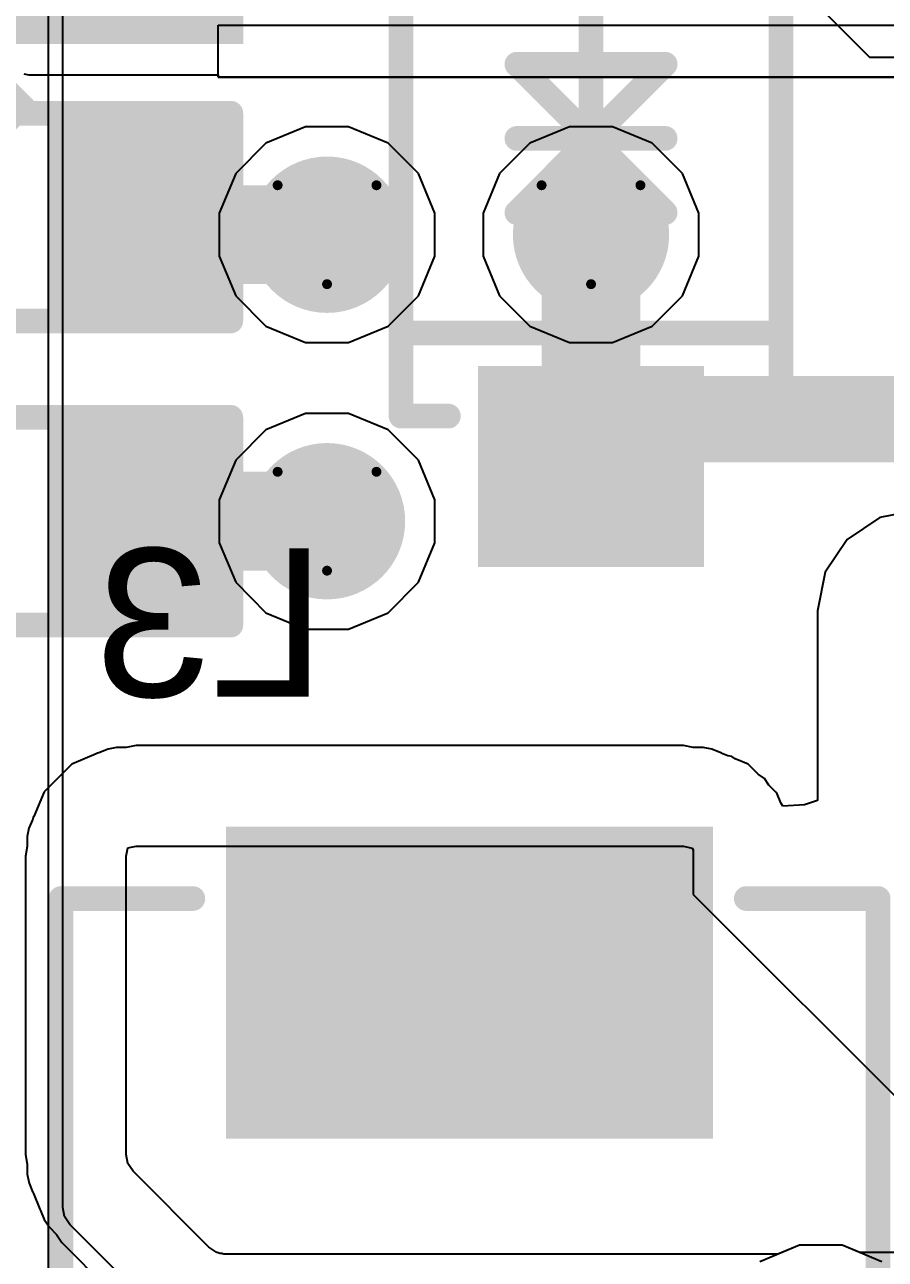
# Model space of a CAD drawing. Header units: inches. Extents: x -6 to 385, y -2 to 102.
# Drawn here: x 4.78 to 9.2, y 17.29 to 23.64 of the extents above; entities that cross this region are included whole.
import ezdxf

# ---------------------------------------------------------------- set-up
doc = ezdxf.new("R2010")
doc.units = ezdxf.units.IN
for name, color, linetype in [('Bottom Layer', 5, 'Continuous'), ('Bottom Overlay', 54, 'Continuous'), ('Bottom Paste', 16, 'Continuous'), ('Bottom Solder', 6, 'Continuous'), ('Drill Drawing', 1, 'Continuous'), ('Layer 1', 16, 'Continuous'), ('Layer 2', 76, 'Continuous'), ('Top Layer', 1, 'Continuous'), ('Top Solder', 216, 'Continuous'), ('Via Holes', 16, 'Continuous')]:
    doc.layers.add(name, color=color, linetype=linetype)
doc.styles.add('Arial', font='', dxfattribs={"height": 0.2})
doc.styles.get('Arial').set_extended_font_data('Arial')

# ---------------------------------------------------------------- blocks, each defined once
blk = doc.blocks.new('PSPMAA0412_1R0M_ANP__B_44')
at = {"layer": 'Bottom Layer'}
for points in [[(-2.475, 1.15), (-1.075, 1.15), (-1.075, -1.15), (-2.475, -1.15)], [(1.075, 1.15), (2.475, 1.15), (2.475, -1.15), (1.075, -1.15)]]:
    blk.add_hatch(color=5, dxfattribs=at).paths.add_polyline_path(points)
at = {"layer": 'Bottom Paste'}
for points in [[(-2.475, 1.15), (-1.075, 1.15), (-1.075, -1.15), (-2.475, -1.15)], [(1.075, 1.15), (2.475, 1.15), (2.475, -1.15), (1.075, -1.15)]]:
    blk.add_hatch(color=16, dxfattribs=at).paths.add_polyline_path(points)
at = {"layer": 'Bottom Solder'}
for points in [[(-2.5766, 1.2516), (-0.9734, 1.2516), (-0.9734, -1.2516), (-2.5766, -1.2516)], [(0.9734, 1.2516), (2.5766, 1.2516), (2.5766, -1.2516), (0.9734, -1.2516)]]:
    blk.add_hatch(color=6, dxfattribs=at).paths.add_polyline_path(points)
at = {"layer": 'Bottom Overlay'}
for points in [[(-2.2068, 1.4224, 0.127, 0.127, 0), (-2.2068, 2.1, 0.127, 0.127, 0)], [(0, 2.1, 0.127, 0.127, 0), (-2.2, 2.1, 0.127, 0.127, 0)], [(2.2, 2.1, 0.127, 0.127, 0), (0, 2.1, 0.127, 0.127, 0)], [(2.2068, 1.4224, 0.127, 0.127, 0), (2.2068, 2.1, 0.127, 0.127, 0)], [(-2.2068, -2.1, 0.127, 0.127, 0), (-2.2068, -1.4224, 0.127, 0.127, 0)], [(2.2068, -2.1, 0.127, 0.127, 0), (2.2068, -1.4224, 0.127, 0.127, 0)], [(0, -2.1, 0.127, 0.127, 0), (-2.2, -2.1, 0.127, 0.127, 0)], [(2.2, -2.1, 0.127, 0.127, 0), (0, -2.1, 0.127, 0.127, 0)]]:
    blk.add_lwpolyline(points, format="xyseb", dxfattribs=at)
for points in [[(-2.2386, 2.1, 0.0635, 0.0635, 1), (-2.1751, 2.1, 0.0635, 0.0635, 1)], [(-2.2318, 2.1, 0.0635, 0.0635, 1), (-2.1683, 2.1, 0.0635, 0.0635, 1)], [(-0.0318, 2.1, 0.0635, 0.0635, 1), (0.0318, 2.1, 0.0635, 0.0635, 1)], [(-0.0318, 2.1, 0.0635, 0.0635, 1), (0.0318, 2.1, 0.0635, 0.0635, 1)], [(2.1683, 2.1, 0.0635, 0.0635, 1), (2.2318, 2.1, 0.0635, 0.0635, 1)], [(2.1751, 2.1, 0.0635, 0.0635, 1), (2.2386, 2.1, 0.0635, 0.0635, 1)], [(-2.2386, 1.4224, 0.0635, 0.0635, 1), (-2.1751, 1.4224, 0.0635, 0.0635, 1)], [(2.1751, 1.4224, 0.0635, 0.0635, 1), (2.2386, 1.4224, 0.0635, 0.0635, 1)], [(-2.2386, -1.4224, 0.0635, 0.0635, 1), (-2.1751, -1.4224, 0.0635, 0.0635, 1)], [(2.1751, -1.4224, 0.0635, 0.0635, 1), (2.2386, -1.4224, 0.0635, 0.0635, 1)], [(-2.2386, -2.1, 0.0635, 0.0635, 1), (-2.1751, -2.1, 0.0635, 0.0635, 1)], [(-2.2318, -2.1, 0.0635, 0.0635, 1), (-2.1683, -2.1, 0.0635, 0.0635, 1)], [(-0.0318, -2.1, 0.0635, 0.0635, 1), (0.0318, -2.1, 0.0635, 0.0635, 1)], [(-0.0318, -2.1, 0.0635, 0.0635, 1), (0.0318, -2.1, 0.0635, 0.0635, 1)], [(2.1683, -2.1, 0.0635, 0.0635, 1), (2.2318, -2.1, 0.0635, 0.0635, 1)], [(2.1751, -2.1, 0.0635, 0.0635, 1), (2.2386, -2.1, 0.0635, 0.0635, 1)]]:
    blk.add_lwpolyline(points, format="xyseb", close=True, dxfattribs=at)
blk = doc.blocks.new('F____0805_B_75')
at = {"layer": 'Bottom Layer'}
for points in [[(-0.6, -0.85), (-1.6, -0.85), (-1.6, 0.85), (-0.6, 0.85)], [(1.6, -0.85), (0.6, -0.85), (0.6, 0.85), (1.6, 0.85)]]:
    blk.add_hatch(color=5, dxfattribs=at).paths.add_polyline_path(points)
at = {"layer": 'Bottom Paste'}
for points in [[(-0.6, -0.85), (-1.6, -0.85), (-1.6, 0.85), (-0.6, 0.85)], [(1.6, -0.85), (0.6, -0.85), (0.6, 0.85), (1.6, 0.85)]]:
    blk.add_hatch(color=16, dxfattribs=at).paths.add_polyline_path(points)
at = {"layer": 'Bottom Solder'}
for points in [[(-0.4984, -0.9516), (-1.7016, -0.9516), (-1.7016, 0.9516), (-0.4984, 0.9516)], [(1.7016, -0.9516), (0.4984, -0.9516), (0.4984, 0.9516), (1.7016, 0.9516)]]:
    blk.add_hatch(color=6, dxfattribs=at).paths.add_polyline_path(points)
at = {"layer": 'Bottom Overlay'}
for points in [[(-0.4064, 0.8128, 0.127, 0.127, 0), (0.4064, 0.8128, 0.127, 0.127, 0)], [(-0.4064, -0.8128, 0.127, 0.127, 0), (0.4064, -0.8128, 0.127, 0.127, 0)]]:
    blk.add_lwpolyline(points, format="xyseb", dxfattribs=at)
for points in [[(-0.4381, 0.8128, 0.0635, 0.0635, 1), (-0.3746, 0.8128, 0.0635, 0.0635, 1)], [(0.3746, 0.8128, 0.0635, 0.0635, 1), (0.4381, 0.8128, 0.0635, 0.0635, 1)], [(-0.4381, -0.8128, 0.0635, 0.0635, 1), (-0.3746, -0.8128, 0.0635, 0.0635, 1)], [(0.3746, -0.8128, 0.0635, 0.0635, 1), (0.4381, -0.8128, 0.0635, 0.0635, 1)]]:
    blk.add_lwpolyline(points, format="xyseb", close=True, dxfattribs=at)
blk = doc.blocks.new('SOD_123__B__D____________B_76')
at = {"layer": 'Bottom Layer'}
for points in [[(-1.22, -0.53), (-2.15, -0.53), (-2.15, 0.53), (-1.22, 0.53)], [(2.15, -0.53), (1.22, -0.53), (1.22, 0.53), (2.15, 0.53)]]:
    blk.add_hatch(color=5, dxfattribs=at).paths.add_polyline_path(points)
at = {"layer": 'Bottom Paste'}
for points in [[(-1.22, -0.53), (-2.15, -0.53), (-2.15, 0.53), (-1.22, 0.53)], [(2.15, -0.53), (1.22, -0.53), (1.22, 0.53), (2.15, 0.53)]]:
    blk.add_hatch(color=16, dxfattribs=at).paths.add_polyline_path(points)
at = {"layer": 'Bottom Solder'}
for points in [[(-1.1692, -0.5808), (-2.2008, -0.5808), (-2.2008, 0.5808), (-1.1692, 0.5808)], [(2.2008, -0.5808), (1.1692, -0.5808), (1.1692, 0.5808), (2.2008, 0.5808)]]:
    blk.add_hatch(color=6, dxfattribs=at).paths.add_polyline_path(points)
at = {"layer": 'Bottom Overlay'}
for points in [[(-1.4262, 0.7332, 0.127, 0.127, 0), (-1.4262, 0.9762, 0.127, 0.127, 0)], [(1.4262, 0.9762, 0.127, 0.127, 0), (-1.4262, 0.9762, 0.127, 0.127, 0)], [(-1.0168, -0.9762, 0.127, 0.127, 0), (-1.0168, 0.9762, 0.127, 0.127, 0)], [(0.9991, -0.9762, 0.127, 0.127, 0), (0.9991, 0.9762, 0.127, 0.127, 0)], [(1.4262, 0.7332, 0.127, 0.127, 0), (1.4262, 0.9762, 0.127, 0.127, 0)], [(0, 0, 0.127, 0.127, 0), (-0.381, 0.381, 0.127, 0.127, 0)], [(-0.381, -0.381, 0.127, 0.127, 0), (-0.381, 0.381, 0.127, 0.127, 0)], [(0, -0.381, 0.127, 0.127, 0), (0, 0.381, 0.127, 0.127, 0)], [(0, 0, 0.127, 0.127, 0), (0.381, 0.381, 0.127, 0.127, 0)], [(0.381, -0.381, 0.127, 0.127, 0), (0.381, 0.381, 0.127, 0.127, 0)], [(0.762, 0, 0.127, 0.127, 0), (-0.762, 0, 0.127, 0.127, 0)], [(-0.381, -0.381, 0.127, 0.127, 0), (0, 0, 0.127, 0.127, 0)], [(0.381, -0.381, 0.127, 0.127, 0), (0, 0, 0.127, 0.127, 0)], [(-1.4262, -0.9762, 0.127, 0.127, 0), (-1.4262, -0.7332, 0.127, 0.127, 0)], [(1.4262, -0.9762, 0.127, 0.127, 0), (1.4262, -0.7332, 0.127, 0.127, 0)], [(1.4262, -0.9762, 0.127, 0.127, 0), (-1.4262, -0.9762, 0.127, 0.127, 0)]]:
    blk.add_lwpolyline(points, format="xyseb", dxfattribs=at)
for points in [[(-1.458, 0.9762, 0.0635, 0.0635, 1), (-1.3945, 0.9762, 0.0635, 0.0635, 1)], [(-1.458, 0.9762, 0.0635, 0.0635, 1), (-1.3945, 0.9762, 0.0635, 0.0635, 1)], [(-1.0486, 0.9762, 0.0635, 0.0635, 1), (-0.9851, 0.9762, 0.0635, 0.0635, 1)], [(0.9673, 0.9762, 0.0635, 0.0635, 1), (1.0308, 0.9762, 0.0635, 0.0635, 1)], [(1.3945, 0.9762, 0.0635, 0.0635, 1), (1.458, 0.9762, 0.0635, 0.0635, 1)], [(1.3945, 0.9762, 0.0635, 0.0635, 1), (1.458, 0.9762, 0.0635, 0.0635, 1)], [(-1.458, 0.7332, 0.0635, 0.0635, 1), (-1.3945, 0.7332, 0.0635, 0.0635, 1)], [(1.3945, 0.7332, 0.0635, 0.0635, 1), (1.458, 0.7332, 0.0635, 0.0635, 1)], [(-0.4128, 0.381, 0.0635, 0.0635, 1), (-0.3493, 0.381, 0.0635, 0.0635, 1)], [(-0.4128, 0.381, 0.0635, 0.0635, 1), (-0.3493, 0.381, 0.0635, 0.0635, 1)], [(-0.0318, 0.381, 0.0635, 0.0635, 1), (0.0318, 0.381, 0.0635, 0.0635, 1)], [(0.3493, 0.381, 0.0635, 0.0635, 1), (0.4128, 0.381, 0.0635, 0.0635, 1)], [(0.3493, 0.381, 0.0635, 0.0635, 1), (0.4128, 0.381, 0.0635, 0.0635, 1)], [(-0.7937, 0, 0.0635, 0.0635, 1), (-0.7302, 0, 0.0635, 0.0635, 1)], [(-0.0318, 0, 0.0635, 0.0635, 1), (0.0318, 0, 0.0635, 0.0635, 1)], [(-0.0318, 0, 0.0635, 0.0635, 1), (0.0318, 0, 0.0635, 0.0635, 1)], [(-0.0318, 0, 0.0635, 0.0635, 1), (0.0318, 0, 0.0635, 0.0635, 1)], [(-0.0318, 0, 0.0635, 0.0635, 1), (0.0318, 0, 0.0635, 0.0635, 1)], [(0.7302, 0, 0.0635, 0.0635, 1), (0.7937, 0, 0.0635, 0.0635, 1)], [(-0.4128, -0.381, 0.0635, 0.0635, 1), (-0.3493, -0.381, 0.0635, 0.0635, 1)], [(-0.4128, -0.381, 0.0635, 0.0635, 1), (-0.3493, -0.381, 0.0635, 0.0635, 1)], [(-0.0318, -0.381, 0.0635, 0.0635, 1), (0.0318, -0.381, 0.0635, 0.0635, 1)], [(0.3493, -0.381, 0.0635, 0.0635, 1), (0.4128, -0.381, 0.0635, 0.0635, 1)], [(0.3493, -0.381, 0.0635, 0.0635, 1), (0.4128, -0.381, 0.0635, 0.0635, 1)], [(-1.458, -0.7332, 0.0635, 0.0635, 1), (-1.3945, -0.7332, 0.0635, 0.0635, 1)], [(1.3945, -0.7332, 0.0635, 0.0635, 1), (1.458, -0.7332, 0.0635, 0.0635, 1)], [(-1.458, -0.9762, 0.0635, 0.0635, 1), (-1.3945, -0.9762, 0.0635, 0.0635, 1)], [(-1.458, -0.9762, 0.0635, 0.0635, 1), (-1.3945, -0.9762, 0.0635, 0.0635, 1)], [(-1.0486, -0.9762, 0.0635, 0.0635, 1), (-0.9851, -0.9762, 0.0635, 0.0635, 1)], [(0.9673, -0.9762, 0.0635, 0.0635, 1), (1.0308, -0.9762, 0.0635, 0.0635, 1)], [(1.3945, -0.9762, 0.0635, 0.0635, 1), (1.458, -0.9762, 0.0635, 0.0635, 1)], [(1.3945, -0.9762, 0.0635, 0.0635, 1), (1.458, -0.9762, 0.0635, 0.0635, 1)]]:
    blk.add_lwpolyline(points, format="xyseb", close=True, dxfattribs=at)
blk = doc.blocks.new('R___0603_B_172')
at = {"layer": 'Bottom Layer'}
for points in [[(-1.143, -0.4445), (-1.143, 0.4445), (-0.381, 0.4445), (-0.381, -0.4445)], [(0.381, -0.4445), (0.381, 0.4445), (1.143, 0.4445), (1.143, -0.4445)]]:
    blk.add_hatch(color=5, dxfattribs=at).paths.add_polyline_path(points)
at = {"layer": 'Bottom Paste'}
for points in [[(-1.143, -0.4445), (-1.143, 0.4445), (-0.381, 0.4445), (-0.381, -0.4445)], [(0.381, -0.4445), (0.381, 0.4445), (1.143, 0.4445), (1.143, -0.4445)]]:
    blk.add_hatch(color=16, dxfattribs=at).paths.add_polyline_path(points)
at = {"layer": 'Bottom Solder'}
for points in [[(-1.2446, -0.5461), (-1.2446, 0.5461), (-0.2794, 0.5461), (-0.2794, -0.5461)], [(0.2794, -0.5461), (0.2794, 0.5461), (1.2446, 0.5461), (1.2446, -0.5461)]]:
    blk.add_hatch(color=6, dxfattribs=at).paths.add_polyline_path(points)
at = {"layer": 'Bottom Overlay'}
for points in [[(-1.2192, -0.5334, 0.127, 0.127, 0), (-1.2192, 0.5334, 0.127, 0.127, 0)], [(-1.2192, 0.5334, 0.127, 0.127, 0), (1.2192, 0.5334, 0.127, 0.127, 0)], [(1.2192, -0.5334, 0.127, 0.127, 0), (1.2192, 0.5334, 0.127, 0.127, 0)], [(-1.2192, -0.5334, 0.127, 0.127, 0), (1.2192, -0.5334, 0.127, 0.127, 0)]]:
    blk.add_lwpolyline(points, format="xyseb", dxfattribs=at)
for points in [[(-1.25095, 0.5334, 0.0635, 0.0635, 1), (-1.18745, 0.5334, 0.0635, 0.0635, 1)], [(-1.25095, 0.5334, 0.0635, 0.0635, 1), (-1.18745, 0.5334, 0.0635, 0.0635, 1)], [(1.18745, 0.5334, 0.0635, 0.0635, 1), (1.25095, 0.5334, 0.0635, 0.0635, 1)], [(1.18745, 0.5334, 0.0635, 0.0635, 1), (1.25095, 0.5334, 0.0635, 0.0635, 1)], [(-1.25095, -0.5334, 0.0635, 0.0635, 1), (-1.18745, -0.5334, 0.0635, 0.0635, 1)], [(-1.25095, -0.5334, 0.0635, 0.0635, 1), (-1.18745, -0.5334, 0.0635, 0.0635, 1)], [(1.18745, -0.5334, 0.0635, 0.0635, 1), (1.25095, -0.5334, 0.0635, 0.0635, 1)], [(1.18745, -0.5334, 0.0635, 0.0635, 1), (1.25095, -0.5334, 0.0635, 0.0635, 1)]]:
    blk.add_lwpolyline(points, format="xyseb", close=True, dxfattribs=at)
blk = doc.blocks.new('R___0603_B_173')
at = {"layer": 'Bottom Layer'}
for points in [[(-1.143, -0.4445), (-1.143, 0.4445), (-0.381, 0.4445), (-0.381, -0.4445)], [(0.381, -0.4445), (0.381, 0.4445), (1.143, 0.4445), (1.143, -0.4445)]]:
    blk.add_hatch(color=5, dxfattribs=at).paths.add_polyline_path(points)
at = {"layer": 'Bottom Paste'}
for points in [[(-1.143, -0.4445), (-1.143, 0.4445), (-0.381, 0.4445), (-0.381, -0.4445)], [(0.381, -0.4445), (0.381, 0.4445), (1.143, 0.4445), (1.143, -0.4445)]]:
    blk.add_hatch(color=16, dxfattribs=at).paths.add_polyline_path(points)
at = {"layer": 'Bottom Solder'}
for points in [[(-1.2446, -0.5461), (-1.2446, 0.5461), (-0.2794, 0.5461), (-0.2794, -0.5461)], [(0.2794, -0.5461), (0.2794, 0.5461), (1.2446, 0.5461), (1.2446, -0.5461)]]:
    blk.add_hatch(color=6, dxfattribs=at).paths.add_polyline_path(points)
at = {"layer": 'Bottom Overlay'}
for points in [[(-1.2192, 0.5334, 0.127, 0.127, 0), (1.2192, 0.5334, 0.127, 0.127, 0)], [(-1.2192, -0.5334, 0.127, 0.127, 0), (-1.2192, 0.5334, 0.127, 0.127, 0)], [(1.2192, -0.5334, 0.127, 0.127, 0), (1.2192, 0.5334, 0.127, 0.127, 0)], [(-1.2192, -0.5334, 0.127, 0.127, 0), (1.2192, -0.5334, 0.127, 0.127, 0)]]:
    blk.add_lwpolyline(points, format="xyseb", dxfattribs=at)
for points in [[(-1.25095, 0.5334, 0.0635, 0.0635, 1), (-1.18745, 0.5334, 0.0635, 0.0635, 1)], [(-1.25095, 0.5334, 0.0635, 0.0635, 1), (-1.18745, 0.5334, 0.0635, 0.0635, 1)], [(1.18745, 0.5334, 0.0635, 0.0635, 1), (1.25095, 0.5334, 0.0635, 0.0635, 1)], [(1.18745, 0.5334, 0.0635, 0.0635, 1), (1.25095, 0.5334, 0.0635, 0.0635, 1)], [(-1.25095, -0.5334, 0.0635, 0.0635, 1), (-1.18745, -0.5334, 0.0635, 0.0635, 1)], [(-1.25095, -0.5334, 0.0635, 0.0635, 1), (-1.18745, -0.5334, 0.0635, 0.0635, 1)], [(1.18745, -0.5334, 0.0635, 0.0635, 1), (1.25095, -0.5334, 0.0635, 0.0635, 1)], [(1.18745, -0.5334, 0.0635, 0.0635, 1), (1.25095, -0.5334, 0.0635, 0.0635, 1)]]:
    blk.add_lwpolyline(points, format="xyseb", close=True, dxfattribs=at)

msp = doc.modelspace()

# ---------------------------------------------------------------- hatches: boundary and pattern name
at = {"layer": 'Bottom Layer'}
for points in [[(4.8514, 23.2183), (4.335, 23.7346), (4.0955, 23.4951), (4.6119, 22.9788)], [(7.9849, 21.3883), (10.2587, 21.3883), (10.2587, 21.832), (7.9849, 21.832)]]:
    msp.add_hatch(color=5, dxfattribs=at).paths.add_polyline_path(points)
h = msp.add_hatch(color=5, dxfattribs=at)
edge = h.paths.add_edge_path()
edge.add_arc((6.3304, 22.5575), 0.3, 0, 360)
h = msp.add_hatch(color=5, dxfattribs=at)
edge = h.paths.add_edge_path()
edge.add_arc((7.6872, 22.5575), 0.3, 0, 360)
h = msp.add_hatch(color=5, dxfattribs=at)
edge = h.paths.add_edge_path()
edge.add_arc((6.3304, 21.0859), 0.3, 0, 360)
at = {"layer": 'Bottom Solder'}
h = msp.add_hatch(color=6, dxfattribs=at)
edge = h.paths.add_edge_path()
edge.add_arc((6.3304, 22.5575), 0.4016, 0, 360)
h = msp.add_hatch(color=6, dxfattribs=at)
edge = h.paths.add_edge_path()
edge.add_arc((7.6872, 22.5575), 0.4016, 0, 360)
h = msp.add_hatch(color=6, dxfattribs=at)
edge = h.paths.add_edge_path()
edge.add_arc((6.3304, 21.0859), 0.4016, 0, 360)
at = {"layer": 'Layer 1'}
h = msp.add_hatch(color=16, dxfattribs=at)
edge = h.paths.add_edge_path()
edge.add_arc((6.3304, 22.5575), 0.3, 0, 360)
h = msp.add_hatch(color=16, dxfattribs=at)
edge = h.paths.add_edge_path()
edge.add_arc((7.6872, 22.5575), 0.3, 0, 360)
h = msp.add_hatch(color=16, dxfattribs=at)
edge = h.paths.add_edge_path()
edge.add_arc((6.3304, 21.0859), 0.3, 0, 360)
at = {"layer": 'Layer 2'}
h = msp.add_hatch(color=76, dxfattribs=at)
edge = h.paths.add_edge_path()
edge.add_arc((6.3304, 22.5575), 0.3, 0, 360)
h = msp.add_hatch(color=76, dxfattribs=at)
edge = h.paths.add_edge_path()
edge.add_arc((7.6872, 22.5575), 0.3, 0, 360)
h = msp.add_hatch(color=76, dxfattribs=at)
edge = h.paths.add_edge_path()
edge.add_arc((6.3304, 21.0859), 0.3, 0, 360)
at = {"layer": 'Top Layer'}
h = msp.add_hatch(color=1, dxfattribs=at)
edge = h.paths.add_edge_path()
edge.add_arc((6.3304, 22.5575), 0.3, 0, 360)
h = msp.add_hatch(color=1, dxfattribs=at)
edge = h.paths.add_edge_path()
edge.add_arc((7.6872, 22.5575), 0.3, 0, 360)
h = msp.add_hatch(color=1, dxfattribs=at)
edge = h.paths.add_edge_path()
edge.add_arc((6.3304, 21.0859), 0.3, 0, 360)
at = {"layer": 'Top Solder'}
h = msp.add_hatch(color=216, dxfattribs=at)
edge = h.paths.add_edge_path()
edge.add_arc((6.3304, 22.5575), 0.4016, 0, 360)
h = msp.add_hatch(color=216, dxfattribs=at)
edge = h.paths.add_edge_path()
edge.add_arc((7.6872, 22.5575), 0.4016, 0, 360)
h = msp.add_hatch(color=216, dxfattribs=at)
edge = h.paths.add_edge_path()
edge.add_arc((6.3304, 21.0859), 0.4016, 0, 360)
at = {"layer": 'Via Holes'}
h = msp.add_hatch(color=7, dxfattribs=at)
edge = h.paths.add_edge_path()
edge.add_arc((6.3304, 22.5575), 0.15, 0, 360)
h = msp.add_hatch(color=7, dxfattribs=at)
edge = h.paths.add_edge_path()
edge.add_arc((7.6872, 22.5575), 0.15, 0, 360)
h = msp.add_hatch(color=7, dxfattribs=at)
edge = h.paths.add_edge_path()
edge.add_arc((6.3304, 21.0859), 0.15, 0, 360)

# ---------------------------------------------------------------- linework, layer by layer
at = {"layer": 'Bottom Layer'}
for p, q in [((5.7707, 23.3672), (5.7707, 23.6343)), ((5.7707, 23.6343), (10.2587, 23.6343)), ((4.7727, 23.384), (4.7977, 23.379)), ((4.7977, 23.379), (5.7707, 23.379)), ((5.7707, 23.379), (5.7707, 23.3672)), ((10.2587, 23.3672), (5.7707, 23.3672)), ((5.7707, 23.3672), (10.0801, 23.3672)), ((9.3697, 21.1443), (9.1715, 21.1048)), ((9.1715, 21.1048), (9.0035, 20.9925)), ((9.0035, 20.9925), (8.8912, 20.8245)), ((8.8912, 20.8245), (8.8517, 20.6263)), ((8.8517, 20.6263), (8.8517, 19.6522)), ((5.2052, 19.9157), (5.158, 19.8962)), ((5.2477, 19.9242), (5.2052, 19.9157)), ((5.2052, 19.9157), (5.2052, 19.9157)), ((5.2987, 19.9242), (5.2477, 19.9242)), ((5.3488, 19.9341), (5.2987, 19.9242)), ((8.1619, 19.9341), (5.3488, 19.9341)), ((8.2119, 19.9242), (8.1619, 19.9341)), ((8.2629, 19.9242), (8.2119, 19.9242)), ((8.3079, 19.9152), (8.2629, 19.9242)), ((8.3551, 19.8957), (8.3079, 19.9152)), ((5.1442, 19.8905), (5.0184, 19.8384)), ((5.1506, 19.8947), (5.1442, 19.8905)), ((5.158, 19.8962), (5.1506, 19.8947)), ((8.3601, 19.8947), (8.3551, 19.8957)), ((8.3643, 19.8919), (8.3601, 19.8947)), ((8.3911, 19.8808), (8.3643, 19.8919)), ((8.4111, 19.8768), (8.3911, 19.8808)), ((8.428, 19.8655), (8.4111, 19.8768)), ((8.4946, 19.8379), (8.428, 19.8655)), ((5.0184, 19.8384), (4.947, 19.7669)), ((8.5457, 19.7869), (8.4946, 19.8379)), ((8.4946, 19.8379), (8.4946, 19.8379)), ((8.5791, 19.7645), (8.5457, 19.7869)), ((4.947, 19.7669), (4.8756, 19.6955)), ((8.6015, 19.7311), (8.5791, 19.7645)), ((8.6375, 19.695), (8.6015, 19.7311)), ((4.8756, 19.6955), (4.8235, 19.5697)), ((8.6435, 19.686), (8.6375, 19.695)), ((8.6631, 19.6389), (8.6435, 19.686)), ((8.6739, 19.6226), (8.6631, 19.6389)), ((8.7839, 19.6286), (8.6739, 19.6226)), ((8.8517, 19.6522), (8.7839, 19.6286)), ((4.8177, 19.5559), (4.7982, 19.5088)), ((4.8192, 19.5634), (4.8177, 19.5559)), ((4.8235, 19.5697), (4.8192, 19.5634)), ((4.7982, 19.5088), (4.7897, 19.4662)), ((4.7982, 19.5088), (4.7982, 19.5088)), ((4.7897, 19.4152), (4.7798, 19.3652)), ((4.7897, 19.4662), (4.7897, 19.4152)), ((5.2977, 19.3652), (5.3062, 19.4077)), ((5.3062, 19.4077), (5.3488, 19.4162)), ((5.3488, 19.4162), (8.1619, 19.4162)), ((8.1619, 19.4162), (8.2069, 19.4072)), ((8.2069, 19.4072), (8.2129, 19.3983)), ((4.7798, 19.3652), (4.7798, 17.8341)), ((5.2977, 17.8341), (5.2977, 19.3652)), ((8.2129, 19.3983), (8.2129, 19.1691)), ((8.2129, 19.1691), (9.6803, 17.7016)), ((4.7798, 17.8341), (4.7897, 17.7841)), ((5.3071, 17.787), (5.2977, 17.8341)), ((4.7897, 17.7841), (4.7898, 17.733)), ((5.3338, 17.747), (5.3071, 17.787)), ((4.7898, 17.733), (4.7991, 17.6859)), ((5.7236, 17.3573), (5.3338, 17.747)), ((4.7991, 17.6859), (4.8186, 17.6388)), ((4.8186, 17.6388), (4.8192, 17.6359)), ((4.8192, 17.6359), (4.8209, 17.6334)), ((4.8209, 17.6334), (4.8547, 17.5517)), ((4.8547, 17.5517), (4.8553, 17.5488)), ((4.8553, 17.5488), (4.8569, 17.5463)), ((4.8569, 17.5463), (4.8765, 17.4992)), ((4.8765, 17.4992), (4.8765, 17.4992)), ((4.8765, 17.4992), (4.8765, 17.4992)), ((4.8765, 17.4992), (4.9031, 17.4593)), ((4.9031, 17.4593), (4.9392, 17.4232)), ((4.9392, 17.4232), (4.9676, 17.3808)), ((4.9676, 17.3808), (5.3573, 16.991)), ((5.7635, 17.3306), (5.7236, 17.3573)), ((5.7661, 17.33), (5.7635, 17.3306)), ((5.7788, 17.3248), (5.7661, 17.33)), ((5.7927, 17.324), (5.7788, 17.3248)), ((5.7986, 17.3212), (5.7927, 17.324)), ((8.6475, 17.3212), (5.7986, 17.3212)), ((8.7584, 17.3671), (8.6475, 17.3212)), ((8.9788, 17.3671), (8.7584, 17.3671)), ((9.0693, 17.3296), (8.9788, 17.3671)), ((12.0377, 17.3296), (9.0693, 17.3296))]:
    msp.add_line(p, q, dxfattribs=at)
for points in [[(5.3786, 22.648, 0.508, 0.508, 0), (5.4691, 22.5575, 0.508, 0.508, 0)], [(5.4691, 22.5575, 0.508, 0.508, 0), (6.3304, 22.5575, 0.508, 0.508, 0)], [(7.6872, 21.4728, 0.508, 0.508, 0), (7.6872, 22.5575, 0.508, 0.508, 0)], [(5.4845, 21.0859, 0.508, 0.508, 0), (6.3304, 21.0859, 0.508, 0.508, 0)]]:
    msp.add_lwpolyline(points, format="xyseb", dxfattribs=at)
for points in [[(5.2516, 22.648, 0.254, 0.254, 1), (5.5056, 22.648, 0.254, 0.254, 1)], [(5.3421, 22.5575, 0.254, 0.254, 1), (5.5961, 22.5575, 0.254, 0.254, 1)], [(5.3421, 22.5575, 0.254, 0.254, 1), (5.5961, 22.5575, 0.254, 0.254, 1)], [(6.2034, 22.5575, 0.254, 0.254, 1), (6.4574, 22.5575, 0.254, 0.254, 1)], [(7.5602, 22.5575, 0.254, 0.254, 1), (7.8142, 22.5575, 0.254, 0.254, 1)], [(7.5602, 21.4728, 0.254, 0.254, 1), (7.8142, 21.4728, 0.254, 0.254, 1)], [(5.3575, 21.0859, 0.254, 0.254, 1), (5.6115, 21.0859, 0.254, 0.254, 1)], [(6.2034, 21.0859, 0.254, 0.254, 1), (6.4574, 21.0859, 0.254, 0.254, 1)]]:
    msp.add_lwpolyline(points, format="xyseb", close=True, dxfattribs=at)
at = {"layer": 'Drill Drawing'}
for points in [[(6.0764, 22.8115, 0.0508, 0.0508, 0), (6.5844, 22.8115, 0.0508, 0.0508, 0)], [(6.0764, 22.8115, 0.0508, 0.0508, 0), (6.3304, 22.3035, 0.0508, 0.0508, 0)], [(6.3304, 22.3035, 0.0508, 0.0508, 0), (6.5844, 22.8115, 0.0508, 0.0508, 0)], [(7.4332, 22.8115, 0.0508, 0.0508, 0), (7.9412, 22.8115, 0.0508, 0.0508, 0)], [(7.4332, 22.8115, 0.0508, 0.0508, 0), (7.6872, 22.3035, 0.0508, 0.0508, 0)], [(7.6872, 22.3035, 0.0508, 0.0508, 0), (7.9412, 22.8115, 0.0508, 0.0508, 0)], [(6.0764, 21.3399, 0.0508, 0.0508, 0), (6.5844, 21.3399, 0.0508, 0.0508, 0)], [(6.0764, 21.3399, 0.0508, 0.0508, 0), (6.3304, 20.8319, 0.0508, 0.0508, 0)], [(6.3304, 20.8319, 0.0508, 0.0508, 0), (6.5844, 21.3399, 0.0508, 0.0508, 0)]]:
    msp.add_lwpolyline(points, format="xyseb", dxfattribs=at)
for points in [[(6.0637, 22.8115, 0.0254, 0.0254, 1), (6.0891, 22.8115, 0.0254, 0.0254, 1)], [(6.0637, 22.8115, 0.0254, 0.0254, 1), (6.0891, 22.8115, 0.0254, 0.0254, 1)], [(6.5717, 22.8115, 0.0254, 0.0254, 1), (6.5971, 22.8115, 0.0254, 0.0254, 1)], [(6.5717, 22.8115, 0.0254, 0.0254, 1), (6.5971, 22.8115, 0.0254, 0.0254, 1)], [(7.4205, 22.8115, 0.0254, 0.0254, 1), (7.4459, 22.8115, 0.0254, 0.0254, 1)], [(7.4205, 22.8115, 0.0254, 0.0254, 1), (7.4459, 22.8115, 0.0254, 0.0254, 1)], [(7.9285, 22.8115, 0.0254, 0.0254, 1), (7.9539, 22.8115, 0.0254, 0.0254, 1)], [(7.9285, 22.8115, 0.0254, 0.0254, 1), (7.9539, 22.8115, 0.0254, 0.0254, 1)], [(6.3177, 22.3035, 0.0254, 0.0254, 1), (6.3431, 22.3035, 0.0254, 0.0254, 1)], [(6.3177, 22.3035, 0.0254, 0.0254, 1), (6.3431, 22.3035, 0.0254, 0.0254, 1)], [(7.6745, 22.3035, 0.0254, 0.0254, 1), (7.6999, 22.3035, 0.0254, 0.0254, 1)], [(7.6745, 22.3035, 0.0254, 0.0254, 1), (7.6999, 22.3035, 0.0254, 0.0254, 1)], [(6.0637, 21.3399, 0.0254, 0.0254, 1), (6.0891, 21.3399, 0.0254, 0.0254, 1)], [(6.0637, 21.3399, 0.0254, 0.0254, 1), (6.0891, 21.3399, 0.0254, 0.0254, 1)], [(6.5717, 21.3399, 0.0254, 0.0254, 1), (6.5971, 21.3399, 0.0254, 0.0254, 1)], [(6.5717, 21.3399, 0.0254, 0.0254, 1), (6.5971, 21.3399, 0.0254, 0.0254, 1)], [(6.3177, 20.8319, 0.0254, 0.0254, 1), (6.3431, 20.8319, 0.0254, 0.0254, 1)], [(6.3177, 20.8319, 0.0254, 0.0254, 1), (6.3431, 20.8319, 0.0254, 0.0254, 1)]]:
    msp.add_lwpolyline(points, format="xyseb", close=True, dxfattribs=at)
at = {"layer": 'Layer 2'}
for p, q in [((4.9722, 17.5615), (4.9722, 27.5057)), ((8.6875, 23.9003), (9.1182, 23.4696)), ((9.1182, 23.4696), (14.8678, 23.4696)), ((6.2202, 23.1115), (6.0166, 23.0272)), ((6.4406, 23.1115), (6.2202, 23.1115)), ((6.6443, 23.0272), (6.4406, 23.1115)), ((7.577, 23.1115), (7.3734, 23.0272)), ((7.7974, 23.1115), (7.577, 23.1115)), ((8.001, 23.0272), (7.7974, 23.1115)), ((6.0166, 23.0272), (5.8608, 22.8713)), ((6.8001, 22.8713), (6.6443, 23.0272)), ((7.3734, 23.0272), (7.2175, 22.8713)), ((8.1569, 22.8713), (8.001, 23.0272)), ((5.8608, 22.8713), (5.7764, 22.6677)), ((6.8844, 22.6677), (6.8001, 22.8713)), ((7.2175, 22.8713), (7.1332, 22.6677)), ((8.2412, 22.6677), (8.1569, 22.8713)), ((5.7764, 22.6677), (5.7764, 22.4473)), ((6.8844, 22.4473), (6.8844, 22.6677)), ((7.1332, 22.6677), (7.1332, 22.4473)), ((8.2412, 22.4473), (8.2412, 22.6677)), ((5.7764, 22.4473), (5.8608, 22.2437)), ((6.8001, 22.2437), (6.8844, 22.4473)), ((7.1332, 22.4473), (7.2175, 22.2437)), ((8.1569, 22.2437), (8.2412, 22.4473)), ((5.8608, 22.2437), (6.0166, 22.0878)), ((6.6443, 22.0878), (6.8001, 22.2437)), ((7.2175, 22.2437), (7.3734, 22.0878)), ((8.001, 22.0878), (8.1569, 22.2437)), ((6.0166, 22.0878), (6.2202, 22.0035)), ((6.4406, 22.0035), (6.6443, 22.0878)), ((7.3734, 22.0878), (7.577, 22.0035)), ((7.7974, 22.0035), (8.001, 22.0878)), ((6.2202, 22.0035), (6.4406, 22.0035)), ((7.577, 22.0035), (7.7974, 22.0035)), ((6.2202, 21.6399), (6.0166, 21.5556)), ((6.4406, 21.6399), (6.2202, 21.6399)), ((6.6443, 21.5556), (6.4406, 21.6399)), ((6.0166, 21.5556), (5.8608, 21.3997)), ((6.8001, 21.3997), (6.6443, 21.5556)), ((5.8608, 21.3997), (5.7764, 21.1961)), ((6.8844, 21.1961), (6.8001, 21.3997)), ((5.7764, 21.1961), (5.7764, 20.9757)), ((6.8844, 20.9757), (6.8844, 21.1961)), ((5.7764, 20.9757), (5.8608, 20.7721)), ((6.8001, 20.7721), (6.8844, 20.9757)), ((5.8608, 20.7721), (6.0166, 20.6162)), ((6.6443, 20.6162), (6.8001, 20.7721)), ((6.0166, 20.6162), (6.2202, 20.5319)), ((6.4406, 20.5319), (6.6443, 20.6162)), ((6.2202, 20.5319), (6.4406, 20.5319)), ((4.9816, 17.5144), (4.9722, 17.5615)), ((5.0083, 17.4744), (4.9816, 17.5144)), ((5.7589, 16.7239), (5.0083, 17.4744)), ((8.7584, 17.3671), (8.5548, 17.2828)), ((8.9788, 17.3671), (8.7584, 17.3671)), ((9.1824, 17.2828), (8.9788, 17.3671))]:
    msp.add_line(p, q, dxfattribs=at)
at = {"layer": 'Top Layer'}
msp.add_line((4.8987, 7.3093), (4.8987, 38.8476), dxfattribs=at)

# ---------------------------------------------------------------- block references
for name, p in [('F____0805_B_75', (4.1977, 24.488)), ('R___0603_B_172', (4.6166, 22.648)), ('R___0603_B_173', (4.6166, 21.0859))]:
    msp.add_blockref(name, p)
at = {"rotation": 270}
for name, p in [('SOD_123__B__D____________B_76', (7.6872, 23.052)), ('PSPMAA0412_1R0M_ANP__B_44', (7.0629, 16.9412))]:
    msp.add_blockref(name, p, dxfattribs=at)

# ---------------------------------------------------------------- texts
at = {"layer": 'Bottom Overlay', "style": 'Arial', "text_generation_flag": 2}
msp.add_text('L3', height=0.762, dxfattribs=at).set_placement((6.3232, 20.1842))

doc.saveas('drawing.dxf')
